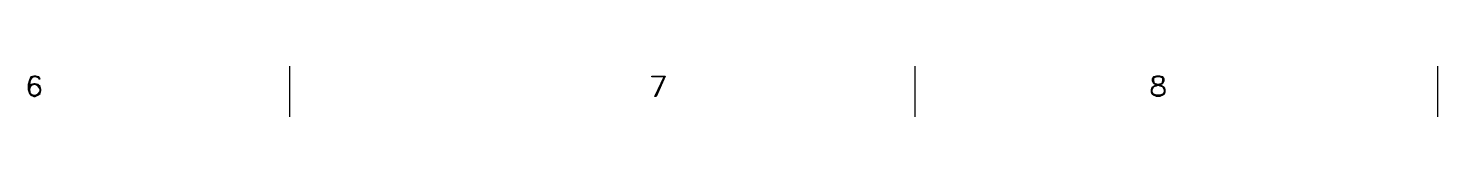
# Model space of a CAD drawing. Header units: millimetres. Extents: x 0 to 741, y 31 to 702.
# Drawn here: x 499.6 to 740.6, y 693.3 to 701.9 of the extents above; entities that cross this region are included whole.
import ezdxf

# ---------------------------------------------------------------- set-up
doc = ezdxf.new("R2010")
doc.units = ezdxf.units.MM
doc.layers.add('DIAGRAM', color=4, linetype='Continuous')

msp = doc.modelspace()

# ---------------------------------------------------------------- linework, layer by layer
at = {"layer": 'DIAGRAM'}
for p, q in [((544.32, 693.26), (544.32, 701.9)), ((651.24, 693.26), (651.24, 701.9)), ((740.64, 693.26), (740.64, 701.9)), ((499.8, 699.5), (499.56, 698.78)), ((500.04, 700.1), (499.8, 699.5)), ((499.92, 699.5), (499.8, 698.78)), ((500.28, 700.1), (499.92, 699.5)), ((500.52, 700.22), (500.04, 700.1)), ((500.52, 700.1), (500.04, 699.86)), ((500.88, 700.22), (500.52, 700.22)), ((500.88, 700.1), (500.52, 700.1)), ((501.36, 700.1), (500.88, 700.22)), ((501.36, 699.86), (500.88, 700.1)), ((501.24, 700.1), (501.36, 699.74)), ((501.6, 699.74), (501.36, 700.1)), ((501.36, 699.74), (501.6, 699.74)), ((606.24, 700.1), (606.24, 700.22)), ((606.24, 700.22), (608.52, 700.22)), ((608.4, 700.1), (606.24, 700.1)), ((606.72, 696.74), (608.4, 700.22)), ((608.52, 700.22), (606.96, 696.74)), ((692.04, 700.1), (691.8, 699.74)), ((691.8, 699.74), (691.8, 699.38)), ((691.8, 699.38), (692.04, 699.02)), ((692.52, 700.22), (692.04, 700.1)), ((692.16, 700.1), (692.04, 699.74)), ((692.52, 700.1), (692.04, 699.86)), ((692.04, 699.74), (692.04, 699.38)), ((692.04, 699.38), (692.16, 699.02)), ((693.12, 700.22), (692.52, 700.22)), ((693.12, 700.1), (692.52, 700.1)), ((693.6, 700.1), (693.12, 700.22)), ((693.6, 699.86), (693.12, 700.1)), ((693.6, 699.74), (693.48, 700.1)), ((693.48, 699.02), (693.6, 699.38)), ((693.84, 699.74), (693.6, 700.1)), ((693.6, 699.38), (693.6, 699.74)), ((693.6, 699.02), (693.84, 699.38)), ((693.84, 699.38), (693.84, 699.74)), ((499.56, 698.78), (499.56, 697.94)), ((499.56, 697.94), (499.8, 697.22)), ((500.04, 698.78), (499.8, 698.42)), ((499.8, 698.78), (499.8, 697.94)), ((500.04, 698.54), (499.8, 698.06)), ((499.92, 698.42), (499.8, 697.94)), ((499.8, 697.94), (499.92, 697.22)), ((499.8, 697.58), (500.04, 697.1)), ((499.8, 697.22), (500.04, 696.98)), ((500.4, 698.78), (499.92, 698.42)), ((499.92, 697.22), (500.4, 696.98)), ((500.52, 698.9), (500.04, 698.78)), ((500.52, 698.78), (500.04, 698.54)), ((500.04, 697.1), (500.52, 696.98)), ((500.04, 696.98), (500.52, 696.74)), ((500.76, 698.9), (500.52, 698.9)), ((500.76, 698.78), (500.52, 698.78)), ((500.52, 696.98), (500.76, 696.98)), ((500.52, 696.74), (500.76, 696.74)), ((501.24, 698.78), (500.76, 698.9)), ((501.24, 698.54), (500.76, 698.78)), ((500.76, 696.98), (501.24, 697.1)), ((500.76, 696.74), (501.24, 696.98)), ((501.36, 698.42), (500.88, 698.78)), ((500.88, 696.98), (501.36, 697.22)), ((501.6, 698.42), (501.24, 698.78)), ((501.6, 698.06), (501.24, 698.54)), ((501.24, 697.1), (501.6, 697.58)), ((501.24, 696.98), (501.6, 697.22)), ((501.6, 697.94), (501.36, 698.42)), ((501.36, 697.22), (501.6, 697.7)), ((501.72, 697.94), (501.6, 698.42)), ((501.6, 697.7), (501.6, 697.94)), ((501.6, 697.22), (501.72, 697.7)), ((501.72, 697.7), (501.72, 697.94)), ((606.96, 696.74), (606.72, 696.74)), ((691.68, 697.94), (691.8, 698.3)), ((691.68, 697.46), (691.68, 697.94)), ((691.8, 697.1), (691.68, 697.46)), ((691.8, 698.3), (692.16, 698.54)), ((691.8, 697.94), (692.04, 698.3)), ((691.8, 697.46), (691.8, 697.94)), ((692.04, 697.1), (691.8, 697.46)), ((691.8, 697.22), (692.28, 696.98)), ((692.04, 696.98), (691.8, 697.1)), ((692.04, 699.02), (692.16, 698.9)), ((692.04, 698.3), (692.16, 698.42)), ((692.52, 696.98), (692.04, 697.1)), ((692.52, 696.74), (692.04, 696.98)), ((692.16, 699.02), (692.52, 698.9)), ((692.16, 698.9), (692.52, 698.78)), ((692.16, 698.54), (692.52, 698.78)), ((692.16, 698.42), (692.52, 698.54)), ((692.52, 698.9), (693.12, 698.78)), ((692.52, 698.78), (693.12, 698.9)), ((692.52, 698.78), (693.12, 698.54)), ((692.52, 698.54), (693.12, 698.78)), ((693.12, 696.98), (692.52, 696.98)), ((693.12, 696.74), (692.52, 696.74)), ((693.12, 698.9), (693.48, 699.02)), ((693.12, 698.78), (693.48, 698.9)), ((693.12, 698.78), (693.48, 698.54)), ((693.12, 698.54), (693.48, 698.42)), ((693.6, 697.1), (693.12, 696.98)), ((693.6, 696.98), (693.12, 696.74)), ((693.36, 696.98), (693.84, 697.22)), ((693.48, 698.9), (693.6, 699.02)), ((693.48, 698.54), (693.84, 698.3)), ((693.48, 698.42), (693.6, 698.3)), ((693.6, 698.3), (693.84, 697.94)), ((693.84, 697.46), (693.6, 697.1)), ((693.84, 697.1), (693.6, 696.98)), ((693.84, 698.3), (693.96, 697.94)), ((693.84, 697.94), (693.84, 697.46)), ((693.96, 697.46), (693.84, 697.1)), ((693.96, 697.94), (693.96, 697.46))]:
    msp.add_line(p, q, dxfattribs=at)

doc.saveas('drawing.dxf')
